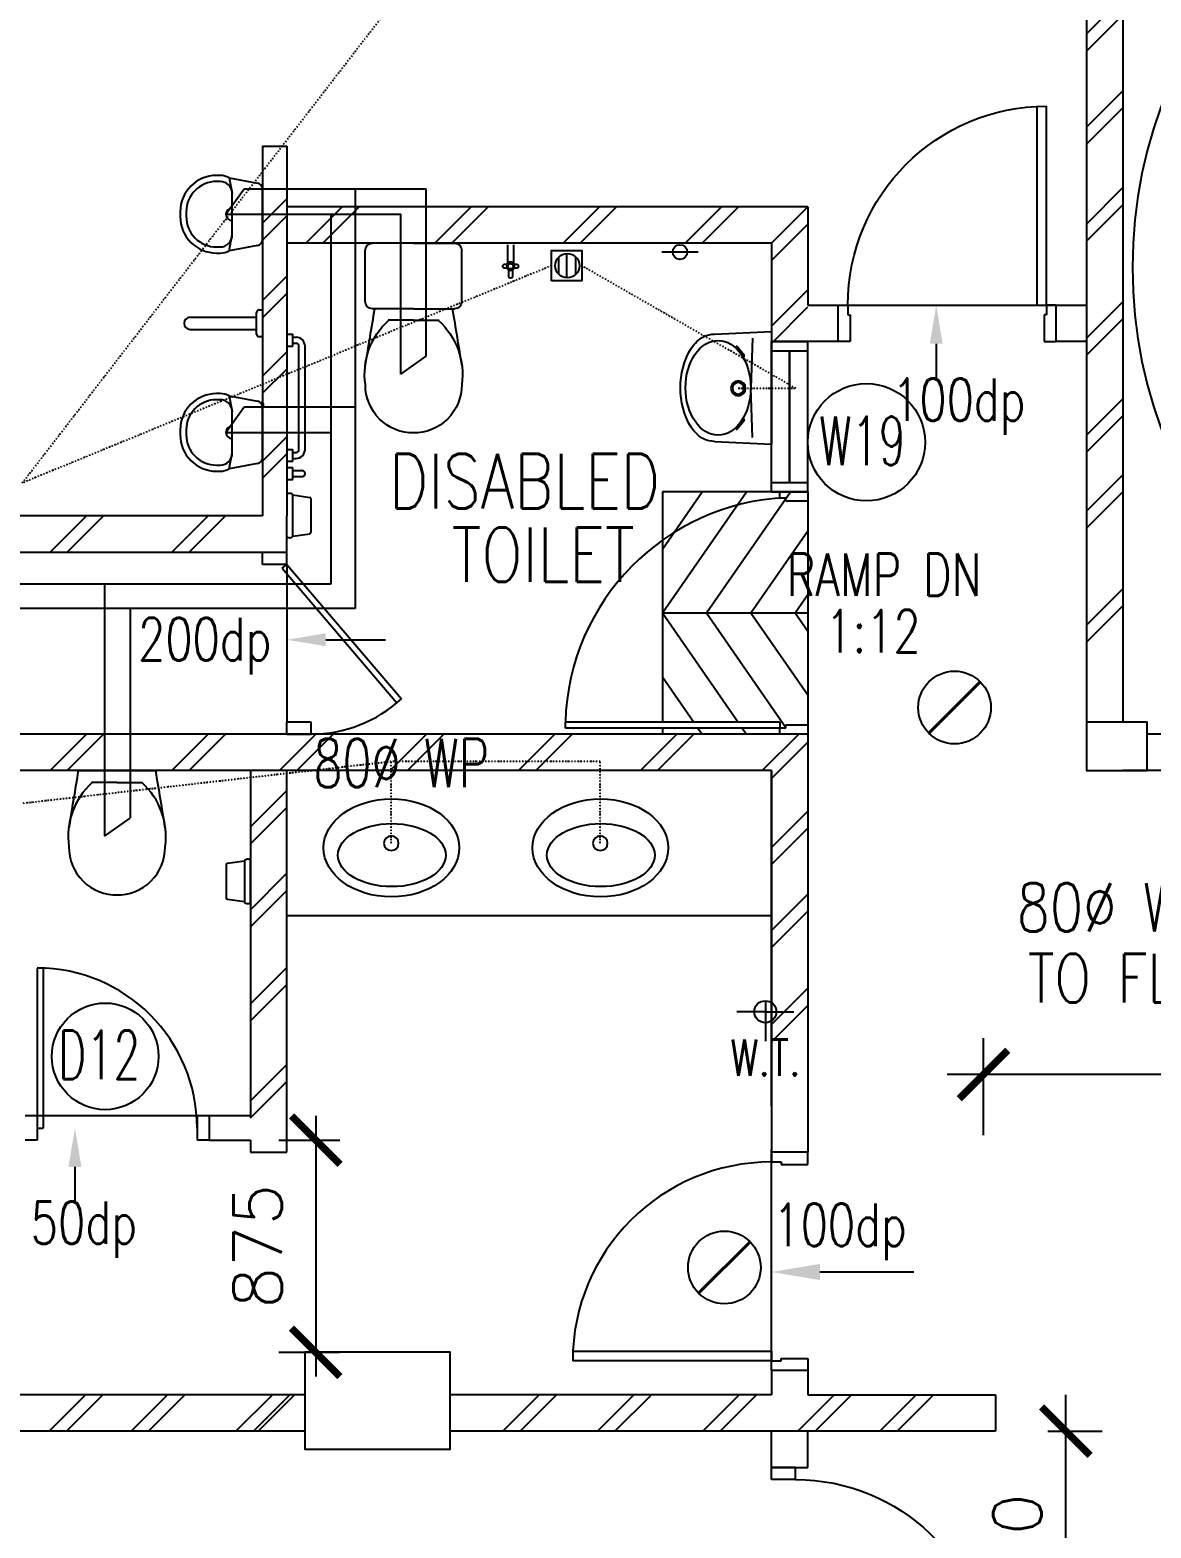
# Model space of a CAD drawing. Extents: x 2266480 to 2405436, y -858634 to -757865.
# Drawn here: x 2288585 to 2293211, y -791074 to -784894 of the extents above; entities that cross this region are included whole.
import ezdxf

# ---------------------------------------------------------------- set-up
doc = ezdxf.new("R2010")
doc.units = 0
doc.header["$LTSCALE"] = 10
doc.header["$MEASUREMENT"] = 0
doc.linetypes.add('DIVIDE', pattern=[1.25, 0.5, -0.25, 0, -0.25, 0, -0.25])
doc.layers.get('0').update_dxf_attribs({"linetype": 'CONTINUOUS'})
doc.layers.get('DEFPOINTS').update_dxf_attribs({"linetype": 'CONTINUOUS'})
for name, color, linetype in [('-SPR', 240, 'CONTINUOUS'), ('COL', 3, 'CONTINUOUS'), ('DIM', 7, 'CONTINUOUS'), ('DOOR', 5, 'CONTINUOUS'), ('DR', 7, 'CONTINUOUS'), ('DTEXT', 7, 'CONTINUOUS'), ('FIT', 5, 'CONTINUOUS'), ('FITT', 5, 'CONTINUOUS'), ('H', 1, 'CONTINUOUS'), ('hatch', 7, 'CONTINUOUS'), ('LINE', 7, 'CONTINUOUS'), ('PIPE', 5, 'DIVIDE'), ('SANI', 7, 'CONTINUOUS'), ('SP', 220, 'CONTINUOUS'), ('stair', 7, 'CONTINUOUS'), ('T25', 7, 'CONTINUOUS'), ('TEX', 2, 'CONTINUOUS'), ('txt', 7, 'CONTINUOUS'), ('VP', 100, 'CONTINUOUS'), ('WALL', 2, 'CONTINUOUS'), ('WIN', 5, 'CONTINUOUS'), ('WIN-T', 7, 'CONTINUOUS'), ('WP', 50, 'DIVIDE')]:
    doc.layers.add(name, color=color, linetype=linetype)
doc.styles.add('125', font='romans.shx', dxfattribs={"width": 0.9, "height": 225})
doc.styles.add('ROMANS', font='romans')
doc.styles.get("Standard").update_dxf_attribs({"font": 'ROMANS.SHX'})
doc.dimstyles.new('STANDARD$0', dxfattribs={"dimscale": 0, "dimtxt": 8, "dimasz": 6, "dimexe": 1, "dimexo": 1, "dimgap": 3, "dimtad": 1, "dimdec": 0, "dimlfac": -1, "dimrnd": 1, "dimzin": 0, "dimdsep": 46, "dimtxsty": 'Standard', "dimcen": 0, "dimclrd": 5, "dimclre": 250, "dimadec": 0, "dimazin": 0, "dimtfac": 1, "dimtdec": 4, "dimtofl": 0, "dimtmove": 0, "dimatfit": 3, "dimfxl": 1, "dimtolj": 1, "dimtzin": 0, "dimarcsym": 0})

# ---------------------------------------------------------------- blocks, each defined once
blk = doc.blocks.new('_ARCHTICK')
at = {"color": 0, "linetype": 'ByBlock', "const_width": 0.15}
blk.add_lwpolyline([(-0.5, -0.5), (0.5, 0.5)], dxfattribs=at)
blk = doc.blocks.new('*D100')
at = {"layer": 'DEFPOINTS', "color": 0, "transparency": 16777216}
for p in [(2292519.4, -789203.1), (2292519.4, -789603.5), (2295019.4, -789603.5)]:
    blk.add_point(p, dxfattribs=at)
at = {"layer": 'DIM', "color": 7, "lineweight": -2, "transparency": 16777216}
for p, q in [((2292519.4, -789453.5), (2292519.4, -789053.1)), ((2295019.4, -789453.5), (2295019.4, -789053.1)), ((2295169.4, -789203.1), (2292369.4, -789203.1))]:
    blk.add_line(p, q, dxfattribs=at)
at = {"layer": 'DIM', "color": 7, "lineweight": -2, "transparency": 16777216, "xscale": 200, "yscale": 200, "zscale": 200, "rotation": 180}
blk.add_blockref('_ARCHTICK', (2292519.4, -789203.1), dxfattribs=at)
at = {"layer": 'DIM', "color": 7, "lineweight": -2, "transparency": 16777216, "xscale": 200, "yscale": 200, "zscale": 200}
blk.add_blockref('_ARCHTICK', (2295019.4, -789203.1), dxfattribs=at)
at = {"layer": 'DIM', "color": 7, "transparency": 16777216, "insert": (2293769.4, -789003.1), "char_height": 200, "attachment_point": 5, "style": 'ROMANS'}
blk.add_mtext('\\A1;2500', dxfattribs=at)
blk = doc.blocks.new('D900')
at = {"layer": 'DOOR', "color": 7}
for p, q in [((50, 100), (50, 899.4)), ((80, 899.4), (50, 899.4)), ((80, 100), (80, 899.4)), ((0, 100), (0, 0)), ((0, 100), (50, 100)), ((50, 100), (50, 0)), ((50, 100), (80, 100)), ((850, 100), (850, 0)), ((850, 100), (900, 100)), ((900, 100), (900, 0)), ((0, 0), (50, 0)), ((850, 0), (900, 0))]:
    blk.add_line(p, q, dxfattribs=at)
blk.add_arc((50, 100), 800, 0, 87.8509, dxfattribs=at)
blk = doc.blocks.new('*D179')
at = {"layer": 'DEFPOINTS', "color": 0, "transparency": 16777216}
for p in [(2292635.4, -790674.1), (2292859.4, -790674.1), (2292635.4, -791874.1)]:
    blk.add_point(p, dxfattribs=at)
at = {"layer": 'DIM', "color": 7, "lineweight": -2, "transparency": 16777216}
for p, q in [((2292859.4, -792024.1), (2292859.4, -790524.1)), ((2292785.4, -790674.1), (2293009.4, -790674.1)), ((2292785.4, -791874.1), (2293009.4, -791874.1))]:
    blk.add_line(p, q, dxfattribs=at)
at = {"layer": 'DIM', "color": 7, "lineweight": -2, "transparency": 16777216, "xscale": 200, "yscale": 200, "zscale": 200}
for p, rotation in [((2292859.4, -790674.1), 90), ((2292859.4, -791874.1), 270)]:
    blk.add_blockref('_ARCHTICK', p, dxfattribs=dict(at, rotation=rotation))
at = {"layer": 'DIM', "color": 7, "transparency": 16777216, "insert": (2292659.4, -791274.1), "char_height": 200, "attachment_point": 5, "rotation": 90, "style": 'ROMANS'}
blk.add_mtext('\\A1;1200', dxfattribs=at)
blk = doc.blocks.new('*D349')
at = {"layer": 'DEFPOINTS', "color": 0, "transparency": 16777216}
for p in [(2289511.8, -789474.1), (2289511.8, -790349.1), (2289764.2, -790349.1)]:
    blk.add_point(p, dxfattribs=at)
at = {"layer": 'DIM', "color": 7, "lineweight": -2, "transparency": 16777216}
for p, q in [((2289764.2, -789374.1), (2289764.2, -790449.1)), ((2289611.8, -789474.1), (2289864.2, -789474.1)), ((2289611.8, -790349.1), (2289864.2, -790349.1))]:
    blk.add_line(p, q, dxfattribs=at)
at = {"layer": 'DIM', "color": 7, "lineweight": -2, "transparency": 16777216, "xscale": 200, "yscale": 200, "zscale": 200}
for p, rotation in [((2289764.2, -789474.1), 90), ((2289764.2, -790349.1), 270)]:
    blk.add_blockref('_ARCHTICK', p, dxfattribs=dict(at, rotation=rotation))
at = {"layer": 'DIM', "color": 7, "transparency": 16777216, "insert": (2289524.2, -789911.6), "char_height": 200, "attachment_point": 5, "rotation": 90, "style": 'ROMANS'}
blk.add_mtext('\\A1;875', dxfattribs=at)
blk = doc.blocks.new('DR-900-B')
at = {"layer": 'DR'}
for p, q in [((0, 900), (-150, 900)), ((-150, 900), (-150, 860)), ((0, 850), (0, 900)), ((-150, 860), (-110, 860)), ((-110, 860), (-110, 850)), ((-110, 850), (0, 850)), ((-969, 80), (-150, 80)), ((-150, 80), (-150, 40)), ((-150, 40), (-970, 40)), ((-150, 40), (-110, 40)), ((-150, 0), (-150, 40)), ((0, 0), (-150, 0)), ((-110, 50), (0, 50)), ((-110, 40), (-110, 50)), ((0, 50), (0, 0))]:
    blk.add_line(p, q, dxfattribs=at)
blk.add_arc((-150, 40), 820, 90, 180, dxfattribs=at)
blk = doc.blocks.new('ELLIPSE')
blk.add_circle((0.5, 0.5), 0.5)
blk = doc.blocks.new('BASIN-01')
blk.add_circle((0, 0), 30.3)
for p, xscale, yscale, zscale in [((279.3, -221.4), -559.6811780125836, 404.3346891934725, 559.6811780125837), ((220.2, -179.2), -444.6356025322193, 259.9294430529471, 444.6356025322195)]:
    blk.add_blockref('ELLIPSE', p, dxfattribs=dict(xscale=xscale, yscale=yscale, zscale=zscale))
blk = doc.blocks.new('UR1')
for p, q in [((104.2, 0), (-104.2, 0)), ((-150.5, -138.5), (-128.8, -20.5)), ((128.8, -20.5), (150.5, -138.5)), ((-160, -175), (-160, -190)), ((-150.5, -138.5), (-85, -125)), ((-135, -175), (-135, -190)), ((85, -125), (-85, -125)), ((150.5, -138.5), (85, -125)), ((135, -190), (135, -175)), ((160, -190), (160, -175)), ((-10, -315), (10, -315)), ((-10, -340), (10, -340))]:
    blk.add_line(p, q)
for centre, radius, start, end in [((-104.2, -25), 25, 90, 169.56252), ((104.2, -25), 25, 10.43748, 90), ((-85, -175), 75, 150.86439, 180), ((-85, -175), 50, 90, 180), ((0, -125), 26.1, 180, 0), ((85, -175), 50, 0, 90), ((85, -175), 75, 0, 29.13561), ((-10, -190), 150, 180, 270), ((-10, -190), 125, 180, 270), ((10, -190), 125, 270, 0), ((10, -190), 150, 270, 0)]:
    blk.add_arc(centre, radius, start, end)
blk = doc.blocks.new('WC-CAP-P')
for p, q in [((-84.1, 0), (-254.1, 0)), ((-85, 0), (85, 0)), ((-284.1, -240), (-284.1, -30)), ((115, -240), (115, -30)), ((-84.1, -270), (-254.1, -270)), ((-85, -270), (85, -270)), ((-274.1, -317.5), (-274.1, -317.5)), ((-84.1, -317.5), (-189.6, -317.5)), ((-85, -317.5), (20.5, -317.5)), ((105, -317.5), (105, -317.5))]:
    blk.add_line(p, q)
for centre, radius, start, end in [((-254.1, -30), 30, 90, 180), ((85, -30), 30, 0, 90), ((-254.1, -240), 30, 180, 270), ((85, -240), 30, 270, 0), ((23685.1, -4344.3), 24273.9, 170.33681, 170.89893), ((-23854.2, -4344.3), 24273.9, 9.10107, 9.66319), ((10.3, -540), 296.7, 131.76878, 188.34412), ((-179.4, -540), 296.7, 351.65588, 48.23122), ((-85.8, -584.8), 197.4, 179.51694, 271.02679), ((-83.3, -584.8), 197.4, 268.97321, 0.48306)]:
    blk.add_arc(centre, radius, start, end)
blk = doc.blocks.new('100FT')
at = {"layer": 'PIPE', "linetype": 'Continuous'}
blk.add_circle((0, 0), 50, dxfattribs=at)
at = {"layer": 'WP', "linetype": 'Continuous'}
for p, q in [((-37.1, 33.5), (37.1, 33.5)), ((-49.9, -2.7), (49.9, -2.7)), ((-34, -36.7), (34, -36.7))]:
    blk.add_line(p, q, dxfattribs=at)
blk = doc.blocks.new('A$C7CE3714C')
at = {"layer": 'FIT'}
blk.add_lwpolyline([(0, 0), (126, 0), (126, 126), (0, 126)], close=True, dxfattribs=at)
at = {"layer": 'FIT', "xscale": -1}
blk.add_blockref('100FT', (63, 65.7), dxfattribs=at)
blk = doc.blocks.new('P', base_point=(9.1686, 7.4202))
for radius in [0.0407, 0.0315]:
    blk.add_circle((9.166, 7.4179), radius)
blk = doc.blocks.new('BASIN-2')
for p, q in [((310, 0), (-310, 0)), ((-295, -313.8), (-310.1, -0.1)), ((295, -313.8), (310.1, -0.1)), ((-273.1, -104), (-0.1, -113.8)), ((273.1, -104), (0.1, -113.8))]:
    blk.add_line(p, q)
for centre, radius, start, end in [((-23.4, -399.8), 293.9, 122.15738, 135.58726), ((-176.4, -155.7), 5.79, 327.23155, 125.54576), ((176.4, -155.7), 5.79, 54.45424, 212.76845), ((23.4, -399.8), 293.9, 44.41274, 57.84262), ((-163.3, -314.9), 131.7, 179.49571, 205.01035), ((163.3, -314.9), 131.7, 334.98965, 0.50429), ((-101.9, -267.9), 207.9, 209.5959, 236.4372), ((101.9, -267.9), 207.9, 303.5628, 330.4041), ((-7.3, -98), 402.1, 238.60271, 271.03629), ((7.3, -98), 402.1, 268.96371, 301.39729)]:
    blk.add_arc(centre, radius, start, end)
for name, p, xscale, yscale, zscale in [('ELLIPSE', (260.6, -472.6), -521.326566894229, 358.7639225105095, 521.3265668942295), ('P', (-0.1, -180.4), 1000, 1000, 1000)]:
    blk.add_blockref(name, p, dxfattribs=dict(xscale=xscale, yscale=yscale, zscale=zscale))

msp = doc.modelspace()

# ---------------------------------------------------------------- linework, layer by layer
at = {"layer": '-SPR', "color": 0, "lineweight": 40, "ltscale": 1.3}
for p, q in [((2292294.1, -787795.4), (2292506.2, -787583.2)), ((2292294.1, -787795.4), (2292506.2, -787583.2)), ((2291344.2, -790105.4), (2291556.4, -789893.3)), ((2291344.2, -790105.4), (2291556.4, -789893.3))]:
    msp.add_line(p, q, dxfattribs=at)
at = {"layer": '-SPR', "color": 0}
for centre in [(2292400.2, -787689.3), (2291450.3, -789999.3)]:
    msp.add_circle(centre, 150, dxfattribs=at)
at = {"color": 0}
for p, q in [((2289519.8, -786149.5), (2289519.8, -786059.5)), ((2289519.8, -786149.5), (2289519.8, -786059.5)), ((2289529.8, -786049.5), (2289544.8, -786049.5)), ((2289245.8, -786079.5), (2289519.8, -786079.5)), ((2289245.8, -786079.5), (2289519.8, -786079.5)), ((2289245.8, -786129.5), (2289519.8, -786129.5)), ((2289245.8, -786129.5), (2289519.8, -786129.5)), ((2289529.8, -786159.5), (2289544.8, -786159.5)), ((2292324.4, -786189.1), (2292324.4, -786335.4)), ((2289805.2, -787409.9), (2290052.7, -787409.9)), ((2289104, -787950.3), (2288784.3, -787950.3)), ((2288754.6, -787998.1), (2288754.6, -787998.1)), ((2288944.6, -787998.1), (2288839.1, -787998.1)), ((2288943.7, -787998.1), (2289049.2, -787998.1)), ((2289133.7, -787998.1), (2289133.7, -787998.1)), ((2288770.5, -789584.1), (2288770.5, -789730.4))]:
    msp.add_line(p, q, dxfattribs=at)
for centre, radius, start, end in [((2289529.8, -786059.5), 10, 90, 180), ((2289529.8, -786059.5), 10, 90, 180), ((2289245.8, -786104.5), 25, 90, 270), ((2289529.8, -786149.5), 10, 180, 270), ((2289529.8, -786149.5), 10, 180, 270), ((2312713.8, -792024.9), 24273.9, 170.33681, 170.89893), ((2265174.5, -792024.9), 24273.9, 9.10107, 9.66319), ((2289039, -788220.6), 296.7, 131.76878, 188.34412), ((2288849.3, -788220.6), 296.7, 351.65588, 48.23122), ((2288942.9, -788265.3), 197.4, 179.51694, 271.02679), ((2288945.4, -788265.3), 197.4, 268.97321, 0.48306)]:
    msp.add_arc(centre, radius, start, end, dxfattribs=at)
for points in [[(2292297.7, -786189.1), (2292351.1, -786189.1), (2292324.4, -786029.1)], [(2289805.2, -787383.2), (2289805.2, -787436.6), (2289645.2, -787409.9)], [(2288743.8, -789584.1), (2288797.2, -789584.1), (2288770.5, -789424.1)]]:
    msp.add_solid(points, dxfattribs=at)
at = {"layer": 'COL', "color": 0}
for points in [[(2293194.4, -787949.1), (2293194.4, -787749.1), (2292944.4, -787749.1), (2292944.4, -787949.1)], [(2289719.4, -790349.1), (2289719.4, -790749.1), (2290319.4, -790749.1), (2290319.4, -790349.1)]]:
    msp.add_lwpolyline(points, close=True, dxfattribs=at)
at = {"layer": 'DOOR', "color": 0}
for p, q in [((2289544.8, -787099.1), (2289544.8, -787049.1)), ((2289544.8, -787049.1), (2289644.8, -787049.1)), ((2289544.8, -787049.1), (2289644.8, -787049.1)), ((2289644.8, -787099.1), (2289644.8, -787049.1)), ((2289644.8, -787099.1), (2289544.8, -787099.1)), ((2289625.5, -787115), (2289644.8, -787099.1)), ((2289625.5, -787115), (2290099.1, -787670.1)), ((2289644.8, -787099.1), (2290117.8, -787653.6)), ((2289645.2, -787099.1), (2289645.2, -787749.1)), ((2289745.2, -787749.1), (2289645.2, -787749.1)), ((2289645.2, -787799.1), (2289645.2, -787749.1)), ((2289745.2, -787799.1), (2289745.2, -787749.1)), ((2289645.2, -787799.1), (2289745.2, -787799.1))]:
    msp.add_line(p, q, dxfattribs=at)
msp.add_arc((2289745.2, -787249.1), 550, 270, 312.65239, dxfattribs=at)
at = {"layer": 'DR', "color": 0, "ltscale": 10000}
for p, q in [((2291959.4, -786029.1), (2292759.4, -786029.1)), ((2291644.4, -790424.1), (2291644.4, -789514.1))]:
    msp.add_line(p, q, dxfattribs=at)
at = {"layer": 'DR', "color": 0}
for p, q in [((2291679.4, -786824.5), (2291679.4, -786799.1)), ((2291679.4, -786824.1), (2291704.4, -786824.1)), ((2291704.4, -786837.1), (2291704.4, -786824.1)), ((2291704.4, -786837.1), (2291794.4, -786837.1)), ((2291679.4, -787749.1), (2290794.4, -787749.1)), ((2290794.4, -787774.1), (2290794.4, -787749.1)), ((2291704.4, -787774.1), (2290794.4, -787774.1)), ((2291679.4, -787749.1), (2291679.4, -787774.1)), ((2291679.4, -787799.1), (2291679.4, -787774.1)), ((2291704.4, -787774.1), (2291704.4, -787761.1)), ((2291704.4, -787761.1), (2291794.4, -787761.1)), ((2288614.6, -788764.1), (2288614.6, -789474.1)), ((2288639.6, -788764.6), (2288639.6, -789424.1)), ((2291619.4, -788899.1), (2291619.4, -789065.7)), ((2291619.4, -788944.4), (2291502.1, -788944.4)), ((2291619.4, -788944.4), (2291736.7, -788944.4)), ((2288614.6, -789374.1), (2288564.6, -789374.1)), ((2288614.6, -789374.1), (2288614.6, -789474.1)), ((2289274.6, -789374.1), (2288614.6, -789374.1)), ((2289324.6, -789374.1), (2289274.6, -789374.1)), ((2289274.6, -789374.1), (2289274.6, -789474.1)), ((2289324.6, -789374.1), (2289324.6, -789474.1)), ((2288614.6, -789424.1), (2288639.6, -789424.1)), ((2288614.6, -789474.1), (2288564.6, -789474.1)), ((2289324.6, -789474.1), (2289274.6, -789474.1))]:
    msp.add_line(p, q, dxfattribs=at)
msp.add_circle((2291619.4, -788944.4), 45.3, dxfattribs=at)
for centre, radius, start, end in [((2291746.4, -787775.6), 952.4, 92.52935, 178.40734), ((2288614.6, -789424.1), 660, 0, 90)]:
    msp.add_arc(centre, radius, start, end, dxfattribs=at)
at = {"layer": 'DTEXT', "color": 0}
for p, q in [((2289669.8, -786812.5), (2289739.5, -786822.4)), ((2289669.8, -786982.2), (2289739.5, -786972.4))]:
    msp.add_line(p, q, dxfattribs=at)
for centre, radius, start, end in [((2289656.5, -786822.3), 16.5, 36.48754, 135.31437), ((2289738.8, -786827.3), 5, 0, 81.97227), ((2289656.5, -786972.3), 16.5, 224.68563, 323.51246), ((2289738.8, -786967.4), 5, 278.02773, 0)]:
    msp.add_arc(centre, radius, start, end, dxfattribs=at)
at = {"layer": 'FITT', "color": 0}
for p, q in [((2290555.7, -785780.3), (2290555.7, -785856.6)), ((2290580.7, -785780.3), (2290580.7, -785856.7)), ((2290551.4, -785863.9), (2290558.2, -785863.9)), ((2290551.4, -785873.9), (2290558.2, -785873.9)), ((2290578.1, -785863.9), (2290584.9, -785863.9)), ((2290578.1, -785873.9), (2290584.9, -785873.9))]:
    msp.add_line(p, q, dxfattribs=at)
at = {"layer": 'FITT', "color": 0, "elevation": 0}
msp.add_lwpolyline([(2290575.6, -785884.7), (2290575.6, -785911.4, -1), (2290560.6, -785911.4), (2290560.6, -785884.7)], format="xyb", dxfattribs=at)
at = {"layer": 'FITT', "color": 0}
for centre, radius in [((2290544.4, -785868.9), 8.61), ((2290568.1, -785868.9), 11.1), ((2290591.8, -785868.9), 8.61)]:
    msp.add_circle(centre, radius, dxfattribs=at)
for centre, radius, start, end in [((2290568.1, -785868.9), 17.5, 16.7149, 163.21725), ((2290568.1, -785868.9), 17.5, 196.7149, 343.21725), ((2289536, -786441.6), 12.9, 284.6714, 75.39645)]:
    msp.add_arc(centre, radius, start, end, dxfattribs=at)
at = {"layer": 'H', "color": 0}
for p, q in [((2292944.4, -784910.6), (2293094.4, -784760.6)), ((2292944.4, -784981.3), (2293094.4, -784831.3)), ((2292944.4, -785294.8), (2293094.4, -785144.8)), ((2292944.4, -785365.5), (2293094.4, -785215.5)), ((2292944.4, -785694.8), (2293094.4, -785544.8)), ((2289544.8, -785691), (2289644.8, -785591)), ((2289722.8, -785774.3), (2289872.8, -785624.3)), ((2289793.5, -785774.3), (2289943.5, -785624.3)), ((2290255.5, -785774.3), (2290405.5, -785624.3)), ((2290326.2, -785774.3), (2290476.2, -785624.3)), ((2290785, -785774.3), (2290935, -785624.3)), ((2290785, -785774.3), (2290935, -785624.3)), ((2290855.7, -785774.3), (2291005.7, -785624.3)), ((2290855.7, -785774.3), (2291005.7, -785624.3)), ((2291287.9, -785774.3), (2291437.9, -785624.3)), ((2291287.9, -785774.3), (2291437.9, -785624.3)), ((2291358.6, -785774.3), (2291508.6, -785624.3)), ((2291358.6, -785774.3), (2291508.6, -785624.3)), ((2291644.4, -785774.3), (2291794.4, -785624.3)), ((2292944.4, -785765.5), (2293094.4, -785615.5)), ((2289544.8, -785761.7), (2289644.8, -785661.7)), ((2291644.4, -785845), (2291794.4, -785695)), ((2289544.8, -786010.5), (2289644.8, -785910.5)), ((2289544.8, -786081.2), (2289644.8, -785981.2)), ((2291644.4, -786116.4), (2291794.4, -785966.4)), ((2291644.4, -786187.1), (2291794.4, -786037.1)), ((2292944.4, -786165.5), (2293094.4, -786015.5)), ((2292944.4, -786236.2), (2293094.4, -786086.2)), ((2289544.8, -786322.3), (2289644.8, -786222.3)), ((2289544.8, -786393), (2289644.8, -786293)), ((2292944.4, -786565.5), (2293094.4, -786415.5)), ((2292944.4, -786636.2), (2293094.4, -786486.2)), ((2289544.8, -786672.6), (2289644.8, -786572.6)), ((2289544.8, -786743.3), (2289644.8, -786643.3)), ((2292944.4, -786879), (2293094.4, -786729)), ((2292944.4, -786949.7), (2293094.4, -786799.7)), ((2288667.8, -787049.1), (2288817.8, -786899.1)), ((2288667.8, -787049.1), (2288817.8, -786899.1)), ((2288738.5, -787049.1), (2288888.5, -786899.1)), ((2288738.5, -787049.1), (2288888.5, -786899.1)), ((2289170.8, -787049.1), (2289320.8, -786899.1)), ((2289170.8, -787049.1), (2289320.8, -786899.1)), ((2289241.5, -787049.1), (2289391.5, -786899.1)), ((2289241.5, -787049.1), (2289391.5, -786899.1)), ((2292944.4, -787349.7), (2293094.4, -787199.7)), ((2292944.4, -787420.4), (2293094.4, -787270.4)), ((2288667.8, -787949.1), (2288817.8, -787799.1)), ((2288738.5, -787949.1), (2288888.5, -787799.1)), ((2289170.8, -787949.1), (2289320.8, -787799.1)), ((2289241.5, -787949.1), (2289391.5, -787799.1)), ((2289614.8, -787949.1), (2289764.8, -787799.1)), ((2289685.5, -787949.1), (2289835.5, -787799.1)), ((2290071.6, -787949.1), (2290221.6, -787799.1)), ((2290142.3, -787949.1), (2290292.3, -787799.1)), ((2290601.1, -787949.1), (2290751.1, -787799.1)), ((2290671.8, -787949.1), (2290821.8, -787799.1)), ((2291104, -787949.1), (2291254, -787799.1)), ((2291174.7, -787949.1), (2291324.7, -787799.1)), ((2291606.9, -787949.1), (2291756.9, -787799.1)), ((2291644.4, -787982.3), (2291794.4, -787832.3)), ((2289494.8, -788181.2), (2289644.8, -788031.2)), ((2289494.8, -788251.9), (2289644.8, -788101.9)), ((2291644.4, -788266.9), (2291794.4, -788116.9)), ((2291644.4, -788337.6), (2291794.4, -788187.6)), ((2289494.8, -788523.3), (2289644.8, -788373.3)), ((2289494.8, -788594), (2289644.8, -788444)), ((2291644.4, -788609.1), (2291794.4, -788459.1)), ((2291644.4, -788679.8), (2291794.4, -788529.8)), ((2289494.8, -788911.5), (2289644.8, -788761.5)), ((2289494.8, -788982.2), (2289644.8, -788832.2)), ((2291644.4, -788997.3), (2291794.4, -788847.3)), ((2291644.4, -789068), (2291794.4, -788918)), ((2289494.8, -789311.5), (2289644.8, -789161.5)), ((2289494.8, -789382.2), (2289644.8, -789232.2))]:
    msp.add_line(p, q, dxfattribs=at)
at = {"layer": 'hatch', "color": 0}
for p, q in [((2291794.4, -786799.1), (2291644.4, -786799.1)), ((2288663.8, -790674.1), (2288813.8, -790524.1)), ((2288663.8, -790674.1), (2288813.8, -790524.1)), ((2288663.8, -790674.1), (2288813.8, -790524.1)), ((2288735.4, -790674.1), (2288885.4, -790524.1)), ((2288735.4, -790674.1), (2288885.4, -790524.1)), ((2288735.4, -790674.1), (2288885.4, -790524.1)), ((2289002.3, -790674.1), (2289152.3, -790524.1)), ((2289002.3, -790674.1), (2289152.3, -790524.1)), ((2289002.3, -790674.1), (2289152.3, -790524.1)), ((2289073.9, -790674.1), (2289223.9, -790524.1)), ((2289073.9, -790674.1), (2289223.9, -790524.1)), ((2289073.9, -790674.1), (2289223.9, -790524.1)), ((2289435.1, -790674.1), (2289585.1, -790524.1)), ((2289435.1, -790674.1), (2289585.1, -790524.1)), ((2289435.1, -790674.1), (2289585.1, -790524.1)), ((2289506.7, -790674.1), (2289656.7, -790524.1)), ((2289506.7, -790674.1), (2289656.7, -790524.1)), ((2289526, -790674.1), (2289676, -790524.1)), ((2290535.8, -790674.1), (2290685.8, -790524.1)), ((2290535.8, -790674.1), (2290685.8, -790524.1)), ((2290535.8, -790674.1), (2290685.8, -790524.1)), ((2290607.5, -790674.1), (2290757.5, -790524.1)), ((2290607.5, -790674.1), (2290757.5, -790524.1)), ((2290607.5, -790674.1), (2290757.5, -790524.1)), ((2290927.3, -790674.1), (2291077.3, -790524.1)), ((2290927.3, -790674.1), (2291077.3, -790524.1)), ((2290927.3, -790674.1), (2291077.3, -790524.1)), ((2290999, -790674.1), (2291149, -790524.1)), ((2290999, -790674.1), (2291149, -790524.1)), ((2290999, -790674.1), (2291149, -790524.1)), ((2291361.3, -790674.1), (2291511.3, -790524.1)), ((2291361.3, -790674.1), (2291511.3, -790524.1)), ((2291361.3, -790674.1), (2291511.3, -790524.1)), ((2291433, -790674.1), (2291583, -790524.1)), ((2291433, -790674.1), (2291583, -790524.1)), ((2291433, -790674.1), (2291583, -790524.1)), ((2291752.8, -790674.1), (2291902.8, -790524.1)), ((2291752.8, -790674.1), (2291902.8, -790524.1)), ((2291752.8, -790674.1), (2291902.8, -790524.1)), ((2291824.4, -790674.1), (2291974.4, -790524.1)), ((2291824.4, -790674.1), (2291974.4, -790524.1)), ((2291824.4, -790674.1), (2291974.4, -790524.1)), ((2292091.3, -790674.1), (2292241.3, -790524.1)), ((2292091.3, -790674.1), (2292241.3, -790524.1)), ((2292091.3, -790674.1), (2292241.3, -790524.1)), ((2292162.9, -790674.1), (2292312.9, -790524.1)), ((2292162.9, -790674.1), (2292312.9, -790524.1))]:
    msp.add_line(p, q, dxfattribs=at)
at = {"layer": 'LINE', "color": 0}
msp.add_line((2291342.4, -785810.5), (2291191.9, -785810.5), dxfattribs=at)
msp.add_circle((2291267.2, -785810.5), 30.2, dxfattribs=at)
at = {"layer": 'SANI', "color": 0}
for p, q in [((2291194.4, -786799.1), (2291194.4, -787749.1)), ((2291644.4, -786799.1), (2291194.4, -786799.1)), ((2291194.4, -787299.1), (2291541.2, -786799.1)), ((2291194.4, -787035.9), (2291358.7, -786799.1)), ((2291377, -787299.1), (2291723.8, -786799.1)), ((2291559.5, -787299.1), (2291794.4, -786960.5)), ((2291742.1, -787299.1), (2291794.4, -787223.7)), ((2291194.4, -787299.1), (2291794.4, -787299.1)), ((2291194.4, -787299.1), (2291506.6, -787749.1)), ((2291377, -787299.1), (2291704.4, -787771.1)), ((2291559.5, -787299.1), (2291794.4, -787637.7)), ((2291742.1, -787299.1), (2291794.4, -787374.5)), ((2291194.4, -787562.3), (2291324, -787749.1)), ((2291194.4, -787774.1), (2291194.4, -787799.1)), ((2291341.4, -787774.1), (2291358.7, -787799.1)), ((2291523.9, -787774.1), (2291541.2, -787799.1))]:
    msp.add_line(p, q, dxfattribs=at)
for points in [[(2289469.8, -788491.4), (2289400.1, -788481.5, -0.373687), (2289395.8, -788476.5), (2289396, -788336.4, -0.373687), (2289400.3, -788331.5), (2289470, -788321.7)], [(2289494.8, -788493.2), (2289494.8, -788320, 0.460184), (2289469.8, -788321.8)], [(2289470, -788321.8), (2289469.8, -788491.4, 0.565426), (2289498, -788488.8, 0.460184)]]:
    msp.add_lwpolyline(points, format="xyb", dxfattribs=at)
at = {"layer": 'SP', "color": 0}
for p, q in [((2289393.7, -785654.5), (2290114.7, -785654.5)), ((2289826.4, -785654.5), (2289826.4, -787180.8)), ((2290114.7, -786314.3), (2290114.7, -785654.5)), ((2289393.7, -786554.5), (2289826.4, -786554.5)), ((2289826.4, -787180.8), (2285305.1, -787180.8)), ((2288894.5, -788219.3), (2288894.5, -787180.8))]:
    msp.add_line(p, q, dxfattribs=at)
at = {"layer": 'stair', "color": 0}
msp.add_arc((2295059.4, -785874.1), 1925, 90, 270, dxfattribs=at)
at = {"layer": 'TEX', "color": 0, "ltscale": 0.5}
msp.add_line((2291844.4, -790017.9), (2292231.6, -790017.9), dxfattribs=at)
msp.add_solid([(2291844.4, -790051.2), (2291844.4, -789984.6), (2291644.4, -790017.9)], dxfattribs=at)
at = {"layer": 'VP', "color": 0}
for p, q in [((2289393.7, -785654.5), (2289468.6, -785549.3)), ((2289468.6, -785549.3), (2290219.9, -785549.3)), ((2289926.4, -785549.3), (2289926.4, -787280.8)), ((2290219.9, -786239.4), (2290219.9, -785549.3)), ((2290114.7, -786314.3), (2290219.9, -786239.4)), ((2289393.7, -786554.5), (2289468.6, -786449.3)), ((2289468.6, -786449.3), (2289926.4, -786449.3)), ((2289926.4, -787280.8), (2285416.5, -787280.8)), ((2288999.6, -788144.4), (2288999.6, -787280.8)), ((2288892.8, -788220.6), (2288997.9, -788145.7))]:
    msp.add_line(p, q, dxfattribs=at)
at = {"layer": 'WALL', "color": 0}
for p, q in [((2292944.4, -783999.1), (2292944.4, -787799.1)), ((2293094.4, -783999.1), (2293094.4, -787749.1)), ((2289544.8, -785374.1), (2289544.8, -786899.1)), ((2289544.8, -785374.1), (2289644.8, -785374.1)), ((2289644.8, -785374.1), (2289644.8, -786899.1)), ((2291794.4, -785624.3), (2289644.8, -785624.3)), ((2291794.4, -785624.3), (2291794.4, -786029.1)), ((2291644.4, -785774.3), (2289644.8, -785774.3)), ((2291644.4, -785774.3), (2291644.4, -786180.1)), ((2291794.4, -786029.1), (2292944.4, -786029.1)), ((2289644.9, -786149.8), (2289669.9, -786149.8)), ((2289669.9, -786198.8), (2289669.9, -786149.8)), ((2289669.9, -786161.8), (2289682.9, -786161.8)), ((2289669.9, -786186.8), (2289682.9, -786186.8)), ((2291919.4, -786179.1), (2291644.4, -786179.1)), ((2292944.4, -786179.1), (2292819.4, -786179.1)), ((2289644.9, -786198.8), (2289669.9, -786198.8)), ((2289694.9, -786624.8), (2289694.9, -786198.8)), ((2289719.9, -786624.9), (2289719.9, -786198.6)), ((2289644.9, -786624.8), (2289669.9, -786624.8)), ((2289644.9, -786673.8), (2289669.9, -786673.8)), ((2289669.9, -786673.8), (2289669.9, -786624.8)), ((2289669.9, -786636.8), (2289682.9, -786636.8)), ((2289669.9, -786661.8), (2289682.9, -786661.8)), ((2289644.9, -786699.8), (2289669.9, -786699.8)), ((2289669.9, -786748.8), (2289669.9, -786699.8)), ((2289669.9, -786711.8), (2289707.9, -786711.8)), ((2289669.9, -786736.8), (2289707.9, -786736.8)), ((2289719.9, -786724.8), (2289719.9, -786723.8)), ((2289644.9, -786748.8), (2289669.9, -786748.8)), ((2291794.4, -786799.1), (2291794.4, -789524.1)), ((2289669.8, -786982.1), (2289669.8, -786812.5)), ((2289743.8, -786827.3), (2289743.8, -786967.4)), ((2289494.8, -786899.1), (2285094.4, -786899.1)), ((2289544.8, -786899.1), (2285094.4, -786899.1)), ((2289644.8, -787049.1), (2289644.8, -786899.1)), ((2284944.4, -787049.1), (2289544.8, -787049.1)), ((2291794.4, -787799.1), (2284944.4, -787799.1)), ((2298494.4, -787799.1), (2293194.4, -787799.1)), ((2291644.4, -787949.1), (2285094.4, -787949.1)), ((2289494.8, -787949.1), (2289494.8, -789382.2)), ((2289644.8, -789524.1), (2289644.8, -787949.1)), ((2291644.4, -789333.2), (2291644.4, -787949.1)), ((2291644.4, -787949.1), (2291644.4, -789524.1)), ((2296994.4, -787949.1), (2293094.4, -787949.1)), ((2291644.4, -788549.1), (2289644.8, -788549.1)), ((2289494.8, -789374.1), (2289324.6, -789374.1)), ((2289324.6, -789474.1), (2289494.8, -789474.1)), ((2289494.8, -789474.1), (2289494.8, -789524.1)), ((2289494.8, -789524.1), (2289644.8, -789524.1)), ((2291644.4, -790424.1), (2291644.4, -790524.1)), ((2291794.4, -790424.1), (2291794.4, -790524.1)), ((2289719.4, -790524.1), (2285519.4, -790524.1)), ((2291644.4, -790524.1), (2290319.4, -790524.1)), ((2291794.4, -790524.1), (2292569.4, -790524.1)), ((2292569.4, -790524.1), (2292569.4, -790674.1)), ((2289719.4, -790674.1), (2285519.4, -790674.1)), ((2292569.4, -790674.1), (2290319.4, -790674.1)), ((2291644.4, -790824.1), (2291644.4, -790674.1)), ((2291794.4, -790824.1), (2291794.4, -790674.1)), ((2291644.4, -790824.1), (2291794.4, -790824.1))]:
    msp.add_line(p, q, dxfattribs=at)
for centre, radius, start, end in [((2289682.9, -786198.8), 37, 0, 90), ((2289682.9, -786198.8), 12, 0, 90), ((2289682.9, -786624.8), 37, 270, 0), ((2289682.9, -786624.8), 12, 270, 0), ((2289707.9, -786723.8), 12, 0, 90), ((2289707.9, -786724.8), 12, 270, 359.99738)]:
    msp.add_arc(centre, radius, start, end, dxfattribs=at)
at = {"layer": 'WIN', "color": 0}
for p, q in [((2291644.4, -786180.1), (2291794.4, -786180.1)), ((2291644.4, -786799.1), (2291644.4, -786180.1)), ((2291794.4, -786799.1), (2291794.4, -786179.1)), ((2291644.4, -786218.1), (2291794.4, -786218.1)), ((2291794.4, -786799.1), (2291794.4, -786699.1)), ((2291644.4, -786761.1), (2291794.4, -786761.1)), ((2291644.4, -786799.1), (2291794.4, -786799.1))]:
    msp.add_line(p, q, dxfattribs=at)
at = {"layer": 'WIN', "color": 0, "const_width": 10, "flags": 128}
msp.add_lwpolyline([(2291719.4, -786761.1), (2291719.4, -786218.1)], dxfattribs=at)
at = {"layer": 'WIN-T', "color": 0}
for centre, radius in [((2292036.4, -786595.1), 242), ((2288895.2, -789128.4), 220)]:
    msp.add_circle(centre, radius, dxfattribs=at)
at = {"layer": 'WP', "color": 0}
for p, q in [((2288553.4, -786762.9), (2290819.4, -783826.2)), ((2290736.5, -785866.8), (2288553.4, -786762.9)), ((2291744.9, -786372.5), (2290862.5, -785866.8)), ((2291507.3, -786372.5), (2291744.9, -786372.5)), ((2290076, -787912.7), (2288553.4, -788085.3)), ((2290076, -788249.1), (2290076, -787912.7)), ((2290938.3, -787912.7), (2290076, -787912.7)), ((2290938.3, -788249.1), (2290938.3, -787912.7))]:
    msp.add_line(p, q, dxfattribs=at)

# ---------------------------------------------------------------- block references
at = {"layer": 'DIM', "color": 0, "rotation": 270.0000004268868}
for p in [(2289544.8, -785654.5), (2289544.8, -785654.5), (2289544.8, -786554.5), (2289544.8, -786554.5)]:
    msp.add_blockref('UR1', p, dxfattribs=at)
at = {"layer": 'SANI', "color": 0, "xscale": -1}
msp.add_blockref('WC-CAP-P', (2290083.2, -785774.3), dxfattribs=at)
at = {"layer": 'SANI', "color": 0, "extrusion": (0, 0, -1), "xscale": 0.75, "yscale": 0.75, "zscale": -0.75, "rotation": 90}
msp.add_blockref('BASIN-2', (-2291644.4, -786370.5), dxfattribs=at)
at = {"layer": 'SANI', "color": 0, "xscale": -1, "rotation": 1.334020893750676e-08}
for p in [(2290076, -788249.1), (2290938.3, -788249.1)]:
    msp.add_blockref('BASIN-01', p, dxfattribs=at)
at = {"layer": 'stair', "color": 0, "xscale": -1, "rotation": 270}
msp.add_blockref('D900', (2291644.4, -791724.1), dxfattribs=at)
at = {"layer": 'T25', "color": 0, "xscale": -1, "rotation": 270}
msp.add_blockref('A$C7CE3714C', (2290736.5, -785929.8), dxfattribs=at)
at = {"layer": 'WALL', "color": 0, "xscale": -1, "rotation": 90}
msp.add_blockref('DR-900-B', (2292819.4, -786179.1), dxfattribs=at)
at = {"layer": 'WALL', "color": 0, "rotation": 2.668042644536231e-08}
msp.add_blockref('DR-900-B', (2291794.4, -790424.1), dxfattribs=at)

# ---------------------------------------------------------------- texts
at = {"layer": 'TEX', "color": 0, "ltscale": 0.5, "style": 'ROMANS', "width": 0.75}
for s, height, p in [('100dp', 175, (2292142.3, -786506.7)), ('RAMP DN', 175, (2291707.7, -787229.1)), ('1:12', 175, (2291866.5, -787462)), ('200dp', 175, (2289030.8, -787494.9)), ('W.T.', 150, (2291475.3, -789208.7)), ('50dp', 175, (2288588.4, -789901.7)), ('100dp', 175, (2291652.3, -789910.7))]:
    msp.add_text(s, height=height, dxfattribs=at).set_placement(p)
at = {"layer": 'txt', "color": 0, "style": 'ROMANS', "width": 0.8}
for s, p in [('DISABLED', (2290066.6, -786868.1)), ('TOILET', (2290324.6, -787171.3))]:
    msp.add_text(s, height=225, dxfattribs=at).set_placement(p)
at = {"layer": 'WIN-T', "color": 0, "style": 'ROMANS', "width": 0.65}
for s, p in [('W19', (2291842, -786689)), ('D12', (2288700.7, -789222.3))]:
    msp.add_text(s, height=200, dxfattribs=at).set_placement(p)
at = {"layer": 'WP', "color": 0}
for s, style, width, p in [('80%%C WP ', 'ROMANS', 0.7, (2289754.5, -788018.3)), ('80%%C WP DROPPER', '125', 0.8, (2292656.5, -788613.5)), ('TO FLOOR BELOW', '125', 0.8, (2292702.5, -788906.1))]:
    msp.add_text(s, height=200, dxfattribs=dict(at, style=style, width=width)).set_placement(p)

# ---------------------------------------------------------------- dimensions: what is measured, and where the dimension line sits
at = {"layer": 'DIM', "color": 0}
dim = msp.add_linear_dim(base=(2292519.4, -789203.1), p1=(2295019.4, -789603.5), p2=(2292519.4, -789603.5), dimstyle='STANDARD$0', override={"dimscale": 100, "dimtxt": 2, "dimasz": 2, "dimexe": 1.5, "dimexo": 1.5, "dimgap": 1, "dimtxsty": 'ROMANS', "dimblk": 'ARCHTICK', "dimdle": 1.5, "dimclrd": 7, "dimclre": 7, "dimclrt": 7, "dimtdec": 0, "dimtmove": 2}, dxfattribs=at)
dim.commit()
dim.dimension.update_dxf_attribs({"geometry": '*D100', "text_midpoint": (2293769.4, -789003.1)})
dim = msp.add_linear_dim(base=(2289764.2, -790349.1), p1=(2289511.8, -789474.1), p2=(2289511.8, -790349.1), angle=270, dimstyle='STANDARD$0', override={"dimscale": 100, "dimtxt": 2, "dimasz": 2, "dimgap": 1, "dimtxsty": 'ROMANS', "dimblk": 'ARCHTICK', "dimdle": 1, "dimclrd": 7, "dimclre": 7, "dimclrt": 7, "dimtdec": 0, "dimtmove": 2}, dxfattribs=at)
dim.commit()
dim.dimension.update_dxf_attribs({"geometry": '*D349', "text_midpoint": (2289524.2, -789911.6), "dimtype": 161})
dim = msp.add_linear_dim(base=(2292859.4, -790674.1), p1=(2292635.4, -791874.1), p2=(2292635.4, -790674.1), angle=90, dimstyle='STANDARD$0', override={"dimscale": 100, "dimtxt": 2, "dimasz": 2, "dimexe": 1.5, "dimexo": 1.5, "dimgap": 1, "dimtxsty": 'ROMANS', "dimblk": 'ARCHTICK', "dimdle": 1.5, "dimclrd": 7, "dimclre": 7, "dimclrt": 7, "dimtdec": 0, "dimtmove": 2}, dxfattribs=at)
dim.commit()
dim.dimension.update_dxf_attribs({"geometry": '*D179', "text_midpoint": (2292659.4, -791274.1)})

doc.saveas('drawing.dxf')
